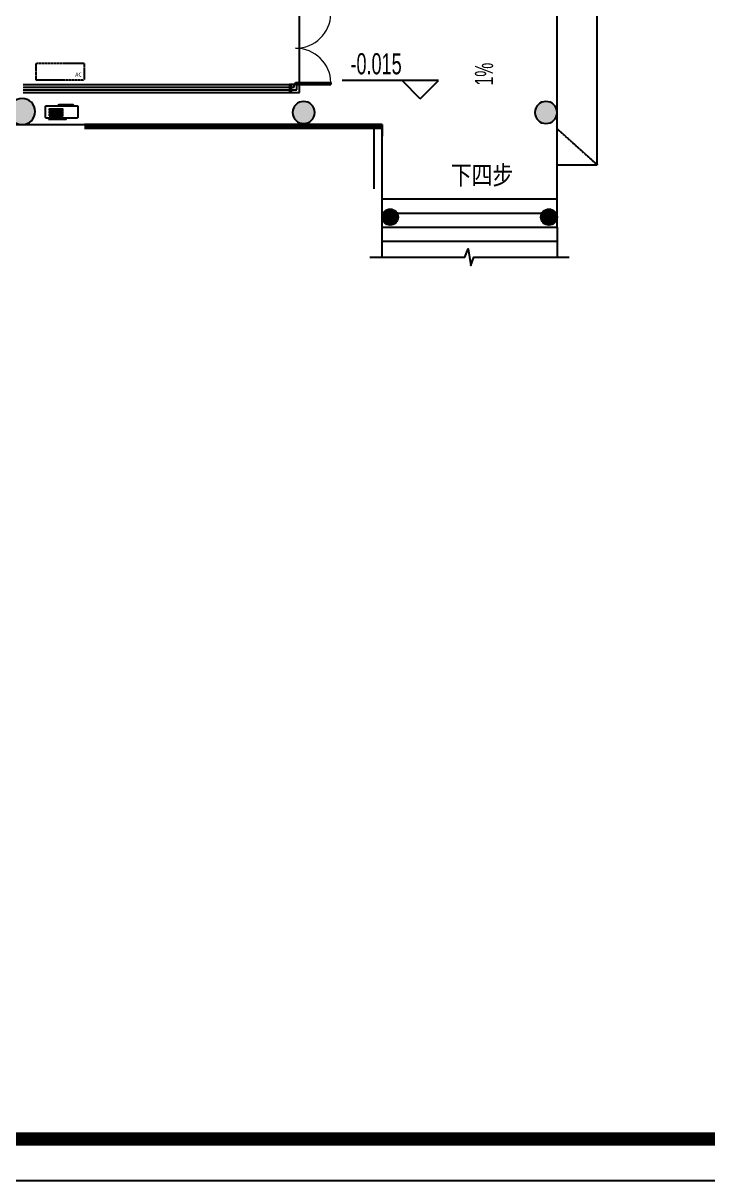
# Model space of a CAD drawing. Header units: inches. Extents: x 871252 to 1312932, y -88801 to 86720.
# Drawn here: x 930508 to 947534, y 7391 to 36188 of the extents above; entities that cross this region are included whole.
import ezdxf

# ---------------------------------------------------------------- set-up
doc = ezdxf.new("R2010")
doc.units = ezdxf.units.IN
doc.header["$MEASUREMENT"] = 0
doc.linetypes.add('DASH', pattern=[0.35, 0.25, -0.1])
for name, color, linetype in [('COLUMN', 6, 'Continuous'), ('CURTWALL', 4, 'Continuous'), ('DIM_ELEV', 3, 'Continuous'), ('DIM_SYMB', 3, 'Continuous'), ('GROUND', 34, 'Continuous'), ('LG', 84, 'Continuous'), ('PUB_HATCH', 8, 'Continuous'), ('PUB_TEXT', 151, 'Continuous'), ('STAIR', 6, 'Continuous'), ('WINDOW', 3, 'Continuous'), ('外框', 7, 'Continuous'), ('空调', 205, 'Continuous'), ('虚线', 9, 'DASH')]:
    doc.layers.add(name, color=color, linetype=linetype)
doc.styles.add('_TCH_DIM', font='stylu.ttf')
doc.styles.add('HZ-1', font='MingLiU.ttf', dxfattribs={"width": 0.8})

# ---------------------------------------------------------------- blocks, each defined once
blk = doc.blocks.new('vhjkghkghkl')
at = {"layer": '空调', "linetype": 'DASH', "ltscale": 0.3}
blk.add_lwpolyline([(134071, 540199), (134071, 539779), (132871, 539779), (132871, 540199), (134071, 540199)], close=True, dxfattribs=at)
at = {"layer": '空调', "linetype": 'DASH', "ltscale": 0.3, "style": 'HZ-1'}
blk.add_text('AC', height=100, dxfattribs=at).set_placement((133846, 539867))
blk = doc.blocks.new('A$C4EB5717C')
at = {"layer": '空调'}
for p, q in [((520, 110), (520, 120)), ((883, 100), (530, 100)), ((893, 120), (893, 110))]:
    blk.add_line(p, q, dxfattribs=at)
blk.add_lwpolyline([(220, 120), (980, 120, 0.414214), (1000, 140), (1000, 410, 0.414214), (980, 430), (220, 430, 0.414214), (200, 410), (200, 140, 0.414214)], format="xyb", close=True, dxfattribs=at)
for points in [[(269, 459), (709, 459), (709, 444), (269, 444)], [(290, 372), (626, 372), (626, 343), (290, 343)], [(290, 306), (626, 306), (626, 277), (290, 277)], [(290, 240), (626, 240), (626, 211), (290, 211)]]:
    blk.add_lwpolyline(points, close=True, dxfattribs=at)
for centre, start, end in [((530, 110), 180, 270), ((883, 110), 270, 0)]:
    blk.add_arc(centre, 10, start, end, dxfattribs=at)
blk = doc.blocks.new('$DorLib2D$00000002')
for p, q in [((-0.5, 0), (-0.5, 0.4875)), ((-0.475, 0.4875), (-0.5, 0.4875)), ((-0.475, 0), (-0.475, 0.4875)), ((0.475, 0), (0.475, 0.4875)), ((0.475, 0.4875), (0.5, 0.4875)), ((0.5, 0), (0.5, 0.4875)), ((-0.5, 0), (-0.475, 0)), ((0.5, 0), (0.475, 0))]:
    blk.add_line(p, q)
at = {"lineweight": 13}
for centre, start, end in [((-0.4875, 0), 0, 88.53072), ((0.4875, 0), 91.46928, 180)]:
    blk.add_arc(centre, 0.4875, start, end, dxfattribs=at)
blk = doc.blocks.new('_YZH')
blk.add_circle((0, 0), 0.5)
at = {"layer": 'PUB_HATCH', "const_width": 0.5}
blk.add_lwpolyline([(-0.25, 0, 1), (0.25, 0, 1)], format="xyb", close=True, dxfattribs=at)

msp = doc.modelspace()

# ---------------------------------------------------------------- hatches: boundary and pattern name
at = {"layer": 'PUB_HATCH'}
for points in [[(930808.1, 33989.3, 1), (930158.1, 33989.3, 1)], [(937758.2, 33965.6, 1), (937208.2, 33965.6, 1)], [(943783.1, 33965.6, 1), (943233.1, 33965.6, 1)]]:
    msp.add_hatch(color=256, dxfattribs=at).paths.add_polyline_path(points)

# ---------------------------------------------------------------- linework, layer by layer
at = {"layer": 'COLUMN'}
for p, q in [((937183.2, 34664.3), (937133.2, 34664.3)), ((937133.2, 34664.3), (937133.2, 34464.3)), ((937183.2, 34464.3), (937183.2, 34664.3)), ((937133.2, 34464.3), (937183.2, 34464.3))]:
    msp.add_line(p, q, dxfattribs=at)
for centre, radius, start, end in [((930483.1, 33989.3), 325, 0, 180), ((930483.1, 33989.3), 325, 180, 0), ((937483.2, 33965.6), 275, 0, 180), ((943508.1, 33965.6), 275, 0, 180), ((937483.2, 33965.6), 275, 180, 0), ((943508.1, 33965.6), 275, 180, 0)]:
    msp.add_arc(centre, radius, start, end, dxfattribs=at)
at = {"layer": 'CURTWALL'}
for p, q in [((930508.2, 34664.3), (937133.2, 34664.3)), ((930508.2, 34597.6), (937133.2, 34597.6)), ((937383.2, 34664.3), (937183.2, 34664.3)), ((937183.2, 34597.6), (937249.9, 34597.6)), ((937249.9, 34597.6), (937249.9, 34664.3)), ((937316.5, 34530.9), (937316.5, 34664.3)), ((937383.2, 34464.3), (937383.2, 34664.3)), ((930508.2, 34530.9), (937133.2, 34530.9)), ((930508.2, 34464.3), (937133.2, 34464.3)), ((937183.2, 34530.9), (937316.5, 34530.9)), ((937183.2, 34464.3), (937383.2, 34464.3))]:
    msp.add_line(p, q, dxfattribs=at)
at = {"layer": 'DIM_ELEV'}
for p, q in [((940834.4, 34757.9), (938437.2, 34757.9)), ((940384.4, 34307.9), (939934.4, 34757.9)), ((940384.4, 34307.9), (940834.4, 34757.9))]:
    msp.add_line(p, q, dxfattribs=at)
at = {"layer": 'DIM_SYMB'}
for points in [[(942332.1, 35321.7, 0, 0, 0), (942332.1, 34819.6, 104, 0, 0), (942332.1, 34429.6, 0, 0, 0)], [(941533.2, 31974.8, 0, 0, 0), (941533.2, 31097.6, 112, 0, 0), (941533.2, 30677.6, 0, 0, 0)]]:
    msp.add_lwpolyline(points, format="xyseb", dxfattribs=at)
msp.add_lwpolyline([(939128.3, 30367.1), (941493.7, 30367.1), (941570.1, 30577.1), (941644.2, 30157.1), (941718.7, 30367.1), (944084, 30367.1)], dxfattribs=at)
at = {"layer": 'GROUND', "linetype": 'DASH'}
for points in [[(943783.2, 32664.3), (944783.2, 32664.3), (944783.2, 57664.3)], [(943783.2, 33564.3), (944783.2, 32664.3)]]:
    msp.add_lwpolyline(points, dxfattribs=at)
at = {"layer": 'LG'}
msp.add_lwpolyline([(939433.2, 33589.3), (932058.2, 33589.3), (932058.2, 33639.3), (939433.2, 33639.3)], dxfattribs=at)
at = {"layer": 'STAIR', "ltscale": 3}
for p, q in [((939433.2, 33664.3), (932033.2, 33664.3)), ((939433.2, 33564.3), (932033.2, 33564.3))]:
    msp.add_line(p, q, dxfattribs=at)
at = {"layer": 'STAIR'}
for p, q in [((939433.2, 33664.3), (932783.2, 33664.3)), ((939233.2, 32064.3), (939233.2, 33564.3)), ((939433.2, 33664.3), (939433.2, 33380.5)), ((939433.2, 31814.3), (943783.2, 31814.3)), ((939433.2, 31464.3), (943783.2, 31464.3)), ((939433.2, 31114.3), (943783.2, 31114.3)), ((939433.2, 30764.3), (943783.2, 30764.3))]:
    msp.add_line(p, q, dxfattribs=at)
for points in [[(943783.2, 33639.6), (943783.2, 50239.6), (942833.2, 50239.6)], [(909783.2, 33664.3), (939433.2, 33664.3)], [(939433.2, 31114.3), (939433.2, 33664.3)], [(943783.2, 31114.3), (943783.2, 33664.3)]]:
    msp.add_lwpolyline(points, dxfattribs=at)
at = {"layer": 'WINDOW'}
msp.add_line((937383.2, 34664.3), (937383.2, 36464.3), dxfattribs=at)
at = {"layer": '外框', "lineweight": -2}
msp.add_line((986308.8, 7391.5), (873103.7, 7391.5), dxfattribs=at)
at = {"layer": '外框', "lineweight": -2, "const_width": 330.9}
msp.add_lwpolyline([(877501.9, 8435.7), (981742.4, 8435.7, 0.4142136), (985051.7, 11744.9), (985051.7, 82339.2, 0.4142136), (981742.4, 85648.4), (877501.9, 85648.4, 0.4142136), (874192.7, 82339.2), (874192.7, 11744.9, 0.4142136)], format="xyb", close=True, dxfattribs=at)
at = {"layer": '虚线'}
msp.add_line((939433.2, 30367.1), (939433.2, 31114.3), dxfattribs=at)
msp.add_lwpolyline([(943783.2, 31114.3), (943783.2, 30367.1)], dxfattribs=at)

# ---------------------------------------------------------------- block references
at = {"layer": 'COLUMN', "xscale": 400, "yscale": 400, "zscale": 400}
for p in [(939633.2, 31364.3), (943583.2, 31364.3)]:
    msp.add_blockref('_YZH', p, dxfattribs=at)
at = {"layer": 'WINDOW', "xscale": -1800, "yscale": -1800, "zscale": -1800, "rotation": 90}
msp.add_blockref('$DorLib2D$00000002', (937283.2, 35564.3), dxfattribs=at)
at = {"layer": '空调'}
msp.add_blockref('vhjkghkghkl', (797957.2, -505007.6), dxfattribs=at)
at = {"layer": '空调', "extrusion": (0, 0, -1), "zscale": -1, "rotation": 180}
msp.add_blockref('A$C4EB5717C', (-930865.6, 34255.5), dxfattribs=at)

# ---------------------------------------------------------------- texts
at = {"layer": 'PUB_TEXT', "style": '_TCH_DIM'}
for s, height, width, p in [('-0.015', 525, 0.64, (938646.6, 34915.4)), ('下四步', 472.62, 0.8, (941145.4, 32170.5))]:
    msp.add_text(s, height=height, dxfattribs=dict(at, width=width)).set_placement(p)
at = {"layer": 'PUB_TEXT', "style": '_TCH_DIM', "width": 0.64}
msp.add_text('1%', height=455, rotation=90, dxfattribs=at).set_placement((942195.6, 34639.9))

doc.saveas('drawing.dxf')
